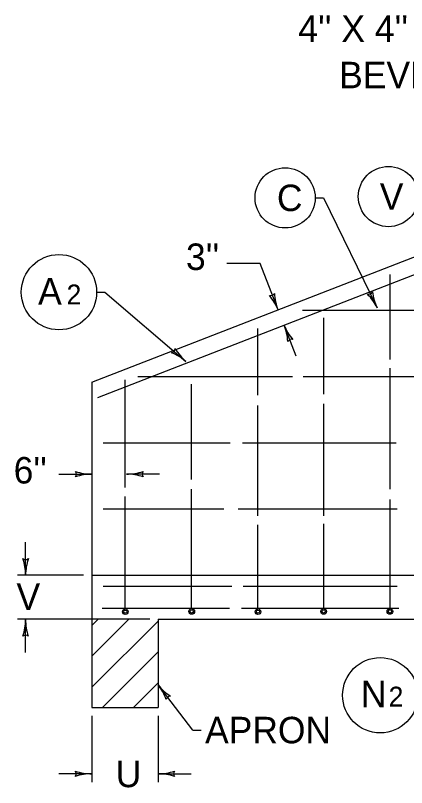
# Model space of a CAD drawing. Extents: x 1007 to 1035.5, y 1000.5 to 1021.5.
# Drawn here: x 1018.76 to 1021.71, y 1006.64 to 1012.47 of the extents above; entities that cross this region are included whole.
import ezdxf

# ---------------------------------------------------------------- set-up
doc = ezdxf.new("R2010")
doc.units = 0
doc.layers.add('Level 1', color=7, linetype='Continuous')

msp = doc.modelspace()

# ---------------------------------------------------------------- linework, layer by layer
at = {"layer": 'Level 1'}
for p, q in [((1019.3353, 1009.7056), (1023.6269, 1011.3723)), ((1019.3806, 1009.5891), (1023.6722, 1011.2557)), ((1021.0223, 1011.0965), (1021.0847, 1011.0965)), ((1021.0847, 1011.0965), (1021.4899, 1010.2658)), ((1020.6058, 1010.6013), (1020.3558, 1010.6013)), ((1020.7416, 1010.2517), (1020.6058, 1010.6013)), ((1021.5853, 1010.5169), (1021.5853, 1009.8766)), ((1019.3715, 1010.3843), (1019.4338, 1010.3843)), ((1019.4338, 1010.3843), (1020.0457, 1009.8611)), ((1020.9271, 1010.2473), (1021.9643, 1010.2473)), ((1020.8773, 1009.9021), (1020.7868, 1010.1352)), ((1021.0853, 1010.1893), (1021.0853, 1009.6134)), ((1020.5853, 1010.1088), (1020.5853, 1009.6073)), ((1021.5853, 1009.8093), (1021.5853, 1008.8973)), ((1019.6819, 1009.7473), (1020.8511, 1009.7473)), ((1020.9307, 1009.7473), (1021.8787, 1009.7473)), ((1019.3353, 1009.7056), (1019.3353, 1007.2473)), ((1019.5853, 1009.7221), (1019.5853, 1008.9096)), ((1020.0853, 1009.6899), (1020.0853, 1008.9708)), ((1020.5853, 1009.5277), (1020.5853, 1008.6953)), ((1021.0853, 1009.5399), (1021.0853, 1008.6953)), ((1019.4203, 1009.2473), (1020.3802, 1009.2473)), ((1020.4719, 1009.2473), (1021.634, 1009.2473)), ((1019.0865, 1009.0099), (1019.3365, 1009.0099)), ((1019.8473, 1009.0099), (1019.5973, 1009.0099)), ((1020.0853, 1008.8973), (1020.0853, 1007.9973)), ((1019.5853, 1008.8423), (1019.5853, 1007.9973)), ((1021.5853, 1008.8178), (1021.5853, 1007.9973)), ((1019.4203, 1008.7473), (1020.3312, 1008.7473)), ((1020.4413, 1008.7473), (1021.6402, 1008.7473)), ((1020.5853, 1008.628), (1020.5853, 1007.9973)), ((1021.0853, 1008.6342), (1021.0853, 1007.9973)), ((1018.8353, 1008.2473), (1018.8353, 1008.4973)), ((1019.2728, 1008.2473), (1018.7728, 1008.2473)), ((1019.3353, 1008.2473), (1022.0436, 1008.2473)), ((1019.4203, 1008.1639), (1020.3923, 1008.1639)), ((1020.478, 1008.1639), (1021.6402, 1008.1639)), ((1019.4123, 1007.9973), (1020.374, 1007.9973)), ((1020.4658, 1007.9973), (1021.6524, 1007.9973)), ((1019.7728, 1007.9139), (1018.7728, 1007.9139)), ((1018.8349, 1007.662), (1018.8349, 1007.912)), ((1019.3353, 1007.867), (1019.3822, 1007.9139)), ((1019.3353, 1007.6352), (1019.6141, 1007.9139)), ((1019.3353, 1007.4003), (1019.8353, 1007.9003)), ((1019.8353, 1007.9139), (1019.8353, 1007.2473)), ((1019.8353, 1007.9139), (1022.0436, 1007.9139)), ((1019.4156, 1007.2473), (1019.8353, 1007.667)), ((1019.6489, 1007.2473), (1019.8353, 1007.4337)), ((1020.0988, 1007.0773), (1019.8353, 1007.4183)), ((1019.3353, 1007.2473), (1019.8353, 1007.2473)), ((1019.3353, 1007.1848), (1019.3353, 1006.6848)), ((1019.8353, 1007.1848), (1019.8353, 1006.6848)), ((1020.0988, 1007.0773), (1020.1612, 1007.0773)), ((1019.3353, 1006.7473), (1019.0853, 1006.7473)), ((1019.8353, 1006.7473), (1020.0853, 1006.7473))]:
    msp.add_line(p, q, dxfattribs=at)
for centre, radius in [((1020.7949, 1011.0965), 0.2274), ((1021.5748, 1011.1062), 0.2274), ((1019.0872, 1010.3843), 0.2843), ((1019.5879, 1007.9714), 0.0214), ((1019.5879, 1007.9714), 0.0122), ((1020.0895, 1007.9733), 0.0214), ((1020.0895, 1007.9733), 0.0122), ((1020.5897, 1007.9714), 0.0214), ((1020.5897, 1007.9714), 0.0122), ((1021.0857, 1007.9733), 0.0214), ((1021.0857, 1007.9733), 0.0122), ((1021.5855, 1007.9733), 0.0214), ((1021.5855, 1007.9733), 0.0122), ((1021.5129, 1007.34), 0.2843)]:
    msp.add_circle(centre, radius, dxfattribs=at)
for centre, radius, start, end in [((1020.6857, 1010.3895), 0.0313, 251.10871, 333.2254), ((1021.1039, 1010.3981), 0.3909, 183.33122, 202), ((1021.4248, 1010.3994), 0.0313, 254.7746, 336.89129), ((1021.1386, 1010.0944), 0.3909, 26, 44.66878), ((1021.8413, 1010.4371), 0.3909, 187.34716, 205.99389), ((1020.3789, 1010.1052), 0.3909, 22.00611, 40.65284), ((1021.1039, 1010.3981), 0.3909, 202, 202.01223), ((1021.1386, 1010.0944), 0.3909, 25.98778, 26), ((1020.4244, 1009.9887), 0.3909, 22, 22.01223), ((1020.4244, 1009.9887), 0.3909, 3.33122, 22), ((1021.1493, 1010.2816), 0.3909, 202.00611, 220.65284), ((1020.8426, 1009.9973), 0.0313, 71.10871, 153.2254), ((1019.9328, 1009.9578), 0.0313, 278.1746, 0.29129), ((1019.7913, 1009.5642), 0.3909, 49.4, 68.06878), ((1020.3001, 1010.1579), 0.3909, 210.74716, 229.39389), ((1019.7913, 1009.5642), 0.3909, 49.38778, 49.4), ((1019.1878, 1009.01), 0.0313, 318.7746, 40.89129), ((1019.3365, 1009.4009), 0.3909, 251.34716, 269.99389), ((1019.5973, 1009.4009), 0.3909, 270.00611, 288.65284), ((1019.746, 1009.01), 0.0313, 139.10871, 221.2254), ((1019.3365, 1008.619), 0.3909, 90, 108.66878), ((1019.3365, 1008.619), 0.3909, 89.98778, 90), ((1019.5973, 1008.619), 0.3909, 90, 90.01223), ((1019.5973, 1008.619), 0.3909, 71.33122, 90), ((1018.8353, 1008.3959), 0.0313, 228.7746, 310.89129), ((1018.4443, 1008.2473), 0.3909, 0, 18.66878), ((1019.2262, 1008.2473), 0.3909, 161.34716, 179.99389), ((1018.4443, 1008.2473), 0.3909, 359.98778, 0), ((1018.444, 1007.912), 0.3909, 341.34716, 359.99389), ((1019.2259, 1007.912), 0.3909, 179.98778, 180), ((1019.2259, 1007.912), 0.3909, 180, 198.66878), ((1018.8349, 1007.7633), 0.0313, 48.7746, 130.89129), ((1019.5289, 1007.1757), 0.3909, 19.73122, 38.4), ((1019.5289, 1007.1757), 0.3909, 38.4, 38.41222), ((1020.1416, 1007.6614), 0.3909, 218.40611, 237.05284), ((1019.9276, 1007.3021), 0.0313, 87.50871, 169.6254), ((1019.1866, 1006.7473), 0.0313, 318.7746, 40.89129), ((1019.3353, 1007.1382), 0.3909, 251.34716, 269.99389), ((1019.8353, 1007.1382), 0.3909, 270.00611, 288.65284), ((1019.9839, 1006.7473), 0.0313, 139.10871, 221.2254), ((1019.3353, 1006.3563), 0.3909, 90, 108.66878), ((1019.3353, 1006.3563), 0.3909, 89.98778, 90), ((1019.8353, 1006.3563), 0.3909, 90, 90.01223), ((1019.8353, 1006.3563), 0.3909, 71.33122, 90)]:
    msp.add_arc(centre, radius, start, end, dxfattribs=at)

# ---------------------------------------------------------------- texts
for s, height, p in [("4'' X 4''", 0.2, (1020.8942, 1012.274)), ('BEVEL', 0.2, (1021.2028, 1011.924)), ('C', 0.2, (1020.7327, 1010.9965)), ('V', 0.2, (1021.5095, 1011.0062)), ("3''", 0.2, (1020.0462, 1010.5518)), ('A', 0.2, (1018.9296, 1010.2911)), ('2', 0.15, (1019.1444, 1010.2917)), ("6''", 0.2, (1018.7449, 1008.9393)), ('V', 0.2, (1018.7667, 1007.9843)), ('N', 0.2, (1021.3666, 1007.2494)), ('2', 0.15, (1021.576, 1007.2549)), ('APRON', 0.2, (1020.1903, 1006.9773)), ('U', 0.2, (1019.5156, 1006.646))]:
    msp.add_text(s, height=height, dxfattribs=at).set_placement(p)

doc.saveas('drawing.dxf')
